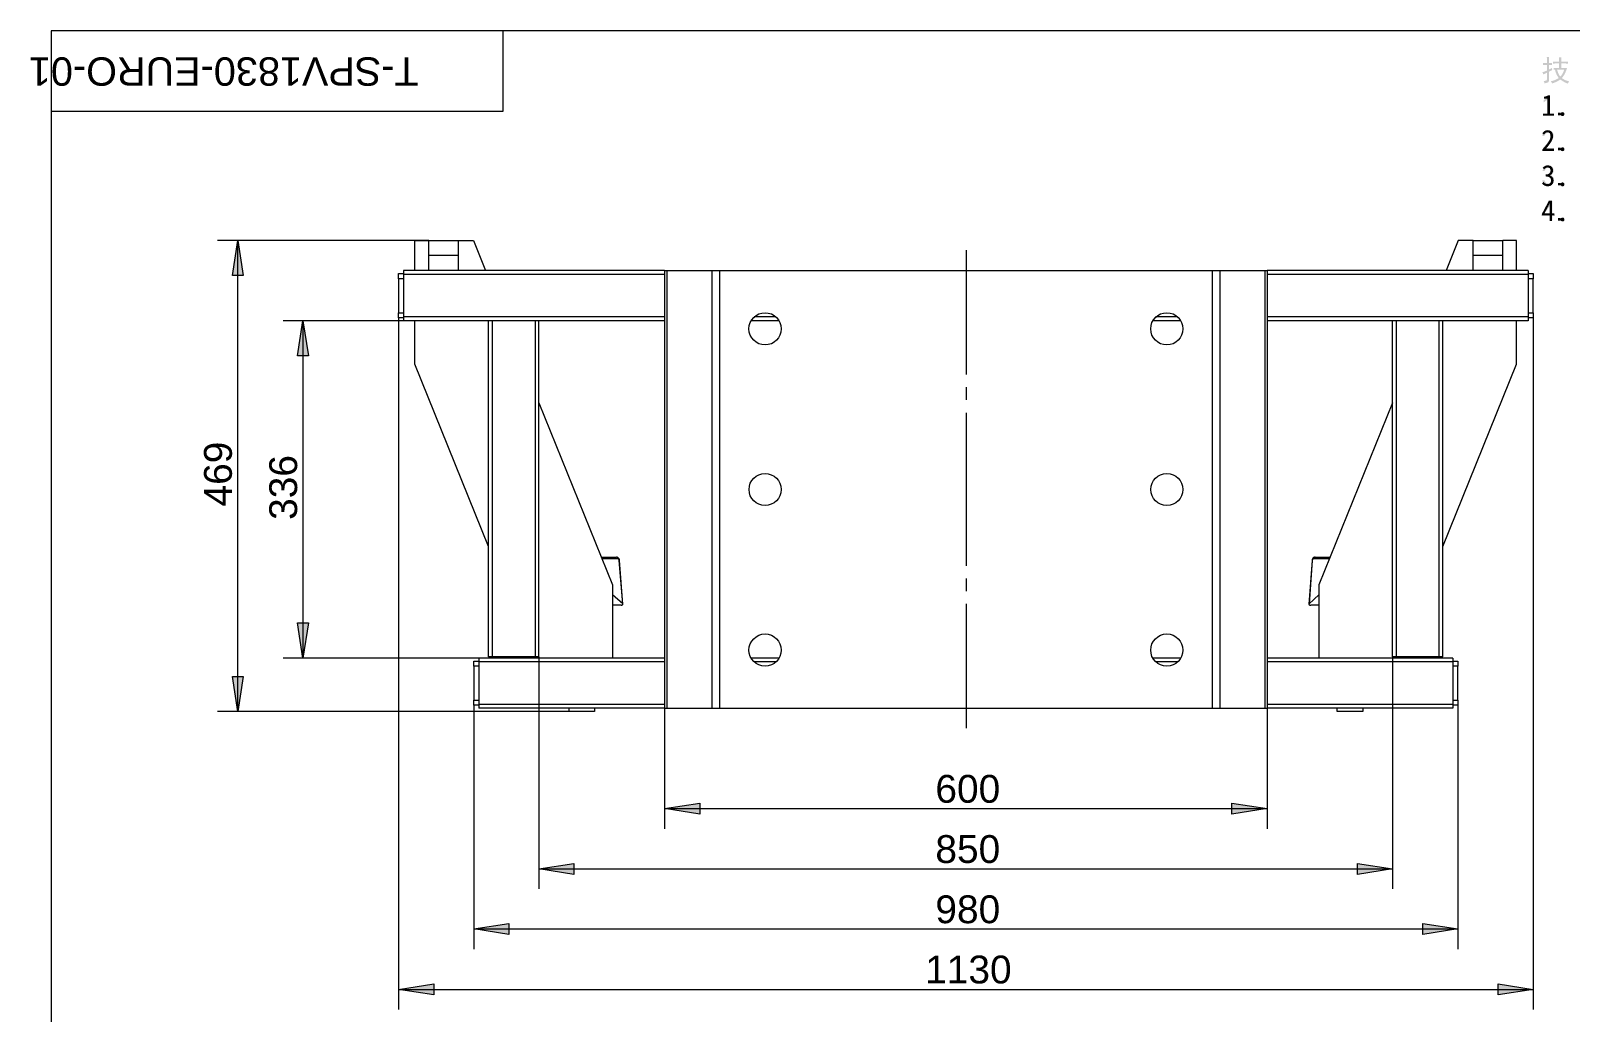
# Model space of a CAD drawing. Header units: millimetres. Extents: x 3 to 294, y 5 to 205.
# Drawn here: x 3 to 156.3, y 107.1 to 204.8 of the extents above; entities that cross this region are included whole.
import ezdxf

# ---------------------------------------------------------------- set-up
doc = ezdxf.new("R2010")
doc.units = ezdxf.units.MM

msp = doc.modelspace()

# ---------------------------------------------------------------- hatches: boundary and pattern name
h = msp.add_hatch(color=7)
h.paths.add_polyline_path([(154.591169, 201.125984), (154.848311, 201.117578), (155.14514, 201.11496), (155.14514, 201.566956), (154.885518, 201.566956), (154.698794, 201.564063), (154.545969, 201.555381), (154.545969, 201.758779), (154.862918, 201.747755), (155.14514, 201.747755), (155.142315, 201.936615), (155.134116, 202.165576), (155.371139, 202.165576), (155.360114, 201.747755), (155.755336, 201.747755), (156.038109, 201.758779), (156.038109, 201.555381), (155.755336, 201.566956), (155.360114, 201.566956), (155.360114, 201.11496), (155.936134, 201.11496), (155.862685, 200.877524), (155.755336, 200.617764), (155.611468, 200.354903), (155.427914, 200.108992), (155.611331, 199.987449), (155.800535, 199.894018), (155.98409, 199.826563), (156.151108, 199.781019), (156.015509, 199.566596), (155.828751, 199.634499), (155.642199, 199.724933), (155.455853, 199.837897), (155.269715, 199.973393), (155.130998, 199.876672), (154.952904, 199.778401), (154.735329, 199.678682), (154.47817, 199.57762), (154.41292, 199.665264), (154.308395, 199.792594), (154.486507, 199.829457), (154.681568, 199.894018), (154.890754, 199.987449), (155.111516, 200.108992), (154.990499, 200.300401), (154.887929, 200.501733), (154.803861, 200.712986), (154.738343, 200.934161), (154.591169, 200.934161)])
h.paths.add_polyline_path([(154.43297, 201.11496), (154.446682, 201.024423), (154.466594, 200.911561), (154.139172, 200.753363), (154.139172, 199.905594), (154.124703, 199.786944), (154.059797, 199.702195), (154.003143, 199.669734), (153.924061, 199.640114), (153.822448, 199.613286), (153.6982, 199.589196), (153.664163, 199.707914), (153.607801, 199.837794), (153.709715, 199.835925), (153.789771, 199.841859), (153.848019, 199.855545), (153.884511, 199.87693), (153.922958, 199.932327), (153.935774, 199.995993), (153.935774, 200.651388), (153.585201, 200.470589), (153.54007, 200.586344), (153.472202, 200.685563), (153.543395, 200.705209), (153.644457, 200.741856), (153.775284, 200.795556), (153.935774, 200.866362), (153.935774, 201.419782), (153.717837, 201.416957), (153.540001, 201.408758), (153.540001, 201.612156), (153.717837, 201.603474), (153.935774, 201.600581), (153.93505, 201.790552), (153.93288, 201.953703), (153.929263, 202.090086), (153.924198, 202.199752), (154.150197, 202.199752), (154.145219, 202.098457), (154.141791, 201.964865), (154.13981, 201.798923), (154.139172, 201.600581), (154.277321, 201.603474), (154.443994, 201.612156), (154.443994, 201.408758), (154.277321, 201.416957), (154.139172, 201.419782), (154.139172, 200.956761)])
h.paths.add_polyline_path([(154.941742, 200.945186), (155.017405, 200.719859), (155.097253, 200.529983), (155.18134, 200.375453), (155.269715, 200.256166), (155.372517, 200.371853), (155.478626, 200.538389), (155.576191, 200.735999), (155.653912, 200.945186)])
h = msp.add_hatch(color=7)
h.dxf.hatch_style = 2
h.paths.add_polyline_path([(153.991998, 197.987963), (153.825324, 197.843958), (153.619376, 197.705741), (153.619376, 197.920163), (153.876105, 198.129212), (154.082397, 198.37216), (154.217996, 198.37216), (154.217996, 196.428575), (153.991998, 196.428575)])
h = msp.add_hatch(color=7)
h.dxf.hatch_style = 2
h.paths.add_polyline_path([(155.300228, 196.417551), (155.040055, 196.417551), (155.040055, 196.666149), (155.300228, 196.666149)])
h = msp.add_hatch(color=7)
h.dxf.hatch_style = 2
h.paths.add_polyline_path([(153.494802, 192.974156), (153.540001, 193.135317), (153.653001, 193.279529), (153.731463, 193.356837), (153.819743, 193.453162), (153.917946, 193.568504), (154.026173, 193.702862), (154.129207, 193.838668), (154.212553, 193.958351), (154.276158, 194.06191), (154.319971, 194.149347), (154.366411, 194.296108), (154.370683, 194.420545), (154.335129, 194.523415), (154.263196, 194.606856), (154.165562, 194.65929), (154.054285, 194.669143), (153.938392, 194.640893), (153.828287, 194.578744), (153.733616, 194.479869), (153.664576, 194.341721), (153.449602, 194.375345), (153.552542, 194.599828), (153.681112, 194.75403), (153.835246, 194.845738), (154.014598, 194.884117), (154.217996, 194.878053), (154.309705, 194.85001), (154.404307, 194.79923), (154.491881, 194.721095), (154.562506, 194.612368), (154.604743, 194.475529), (154.607705, 194.313058), (154.555684, 194.121097), (154.43297, 193.895237), (154.335302, 193.756348), (154.201046, 193.582835), (154.030204, 193.374803), (153.822775, 193.132355), (154.636369, 193.132355), (154.636369, 192.928956), (153.494802, 192.928956)])
h = msp.add_hatch(color=7)
h.dxf.hatch_style = 2
h.paths.add_polyline_path([(155.300228, 192.917932), (155.040055, 192.917932), (155.040055, 193.16653), (155.300228, 193.16653)])
h = msp.add_hatch(color=7)
h.dxf.hatch_style = 2
h.paths.add_polyline_path([(153.472202, 189.91551), (153.6756, 189.949134), (153.734649, 189.814775), (153.822224, 189.706048), (153.936739, 189.635423), (154.076885, 189.615648), (154.213724, 189.649617), (154.319971, 189.740223), (154.384808, 189.86714), (154.398795, 190.011421), (154.363517, 190.146882), (154.280284, 190.248444), (154.140275, 190.320377), (153.935774, 190.367506), (153.935774, 190.514129), (154.140275, 190.556297), (154.280284, 190.638153), (154.358005, 190.755493), (154.376195, 190.903839), (154.333889, 191.045156), (154.229572, 191.141412), (154.089563, 191.181927), (153.941286, 191.157949), (153.868732, 191.117124), (153.804034, 191.050875), (153.747189, 190.959201), (153.6982, 190.842102), (153.494802, 190.875727), (153.575141, 191.062175), (153.681112, 191.214724), (153.821259, 191.321935), (154.003573, 191.372923), (154.194156, 191.371338), (154.359107, 191.322211), (154.488918, 191.228849), (154.574081, 191.096213), (154.60929, 190.936291), (154.591169, 190.762727), (154.557881, 190.675076), (154.503457, 190.59316), (154.427846, 190.516928), (154.330995, 190.44633), (154.470728, 190.361581), (154.574081, 190.242931), (154.630788, 190.085973), (154.630856, 189.886846), (154.607602, 189.78215), (154.566778, 189.687995), (154.508383, 189.604383), (154.432419, 189.531313), (154.251689, 189.430922), (154.048222, 189.401226), (153.847648, 189.437606), (153.6756, 189.536825), (153.603357, 189.609172), (153.545376, 189.696401), (153.501657, 189.798514)])
h = msp.add_hatch(color=7)
h.dxf.hatch_style = 2
h.paths.add_polyline_path([(155.300228, 189.418313), (155.040055, 189.418313), (155.040055, 189.666911), (155.300228, 189.666911)])
h = msp.add_hatch(color=7)
h.paths.add_polyline_path([(154.263196, 186.359116), (153.393378, 186.359116), (153.393378, 186.55149), (154.308395, 187.873304), (154.47817, 187.873304), (154.47817, 186.55149), (154.749919, 186.55149), (154.749919, 186.359116), (154.47817, 186.359116), (154.47817, 185.929719), (154.263196, 185.929719)])
h.paths.add_polyline_path([(154.263196, 186.55149), (154.263196, 187.443907), (153.630401, 186.55149)])
h = msp.add_hatch(color=7)
h.dxf.hatch_style = 2
h.paths.add_polyline_path([(155.300228, 185.918695), (155.040055, 185.918695), (155.040055, 186.167293), (155.300228, 186.167293)])
h = msp.add_hatch(color=7)
h.paths.add_polyline_path([(23.565556, 137.018889), (23.036389, 140.511389), (24.094722, 140.511389)])
h.paths.add_polyline_path([(23.565556, 183.938333), (24.094722, 180.445833), (23.036389, 180.445833)])
h = msp.add_hatch(color=7)
h.paths.add_polyline_path([(30.056667, 175.930278), (30.621111, 172.437778), (29.5275, 172.437778)])
h.paths.add_polyline_path([(30.056667, 142.345833), (29.5275, 145.838333), (30.621111, 145.838333)])
h.paths.add_polyline_path([(219.180833, 138.324167), (218.651667, 141.851944), (219.745278, 141.851944)])
h.paths.add_polyline_path([(219.180833, 137.336389), (219.745278, 133.843889), (218.651667, 133.843889)])
h = msp.add_hatch(color=7)
h.paths.add_polyline_path([(66.075278, 127.352778), (69.567778, 127.881944), (69.567778, 126.788333)])
h.paths.add_polyline_path([(126.082778, 127.352778), (122.555, 126.788333), (122.555, 127.881944)])
h.paths.add_polyline_path([(53.551667, 121.355556), (57.044167, 121.884722), (57.044167, 120.791111)])
h.paths.add_polyline_path([(138.571111, 121.355556), (135.078611, 120.791111), (135.078611, 121.884722)])
h.paths.add_polyline_path([(47.060556, 115.358333), (50.553056, 115.8875), (50.553056, 114.793889)])
h.paths.add_polyline_path([(145.062222, 115.358333), (141.569722, 114.793889), (141.569722, 115.8875)])
h.paths.add_polyline_path([(39.581667, 109.325833), (43.074167, 109.890278), (43.074167, 108.796667)])
h.paths.add_polyline_path([(152.576389, 109.325833), (149.083889, 108.796667), (149.083889, 109.890278)])

# ---------------------------------------------------------------- linework, layer by layer
at = {"color": 9, "lineweight": 0, "true_color": 0xc0c0c0}
for points in [[(291.994167, 204.822778), (4.974167, 204.822778)], [(4.974167, 204.822778), (4.974167, 5.221111)]]:
    msp.add_lwpolyline(points, dxfattribs=at)
at = {"color": 7, "lineweight": 0}
for points in [[(49.988611, 196.814722), (49.988611, 204.822778)], [(4.974167, 196.814722), (49.988611, 196.814722)], [(42.580278, 183.938333), (21.554722, 183.938333)], [(23.565556, 137.018889), (23.565556, 183.938333)], [(41.204444, 183.938333), (42.580278, 183.938333)], [(41.204444, 180.939722), (41.204444, 183.938333)], [(42.580278, 182.456667), (42.580278, 183.938333)], [(42.580278, 183.938333), (45.543611, 183.938333)], [(42.580278, 180.939722), (42.580278, 182.456667)], [(42.580278, 182.456667), (45.543611, 182.456667)], [(45.543611, 182.456667), (45.543611, 183.938333)], [(45.543611, 183.938333), (47.025278, 183.938333)], [(45.543611, 180.939722), (45.543611, 182.456667)], [(47.025278, 183.938333), (48.224722, 180.939722)], [(96.087389, 182.958387), (96.087389, 170.588234)], [(145.0975, 183.938333), (143.898056, 180.939722)], [(146.579167, 183.938333), (145.0975, 183.938333)], [(146.579167, 183.938333), (149.5425, 183.938333)], [(146.579167, 182.456667), (146.579167, 183.938333)], [(146.579167, 180.939722), (146.579167, 182.456667)], [(146.579167, 182.456667), (149.5425, 182.456667)], [(149.5425, 182.456667), (149.5425, 183.938333)], [(150.918333, 183.938333), (149.5425, 183.938333)], [(149.5425, 180.939722), (149.5425, 182.456667)], [(150.918333, 180.939722), (150.918333, 183.938333)], [(66.075278, 180.939722), (40.075556, 180.939722)], [(40.075556, 180.939722), (40.075556, 180.904444), (40.075556, 180.869167), (40.075556, 180.833889), (40.075556, 180.763333), (40.075556, 180.692778), (40.075556, 180.622222), (40.075556, 180.551667)], [(66.075278, 180.939722), (66.075278, 137.336389)], [(66.075278, 180.939722), (66.110556, 180.939722), (66.145833, 180.939722), (66.216389, 180.939722), (66.251667, 180.939722), (66.286944, 180.939722)], [(66.286944, 180.939722), (66.286944, 137.336389)], [(66.286944, 180.939722), (70.767222, 180.939722)], [(70.767222, 180.939722), (70.767222, 137.336389)], [(70.767222, 180.939722), (70.837778, 180.939722), (70.943611, 180.939722), (71.014167, 180.939722), (71.12, 180.939722), (71.225833, 180.939722), (71.331667, 180.939722), (71.4375, 180.939722), (71.543333, 180.939722)], [(71.543333, 180.939722), (71.543333, 137.336389)], [(71.543333, 180.939722), (120.614722, 180.939722)], [(120.614722, 180.939722), (120.614722, 137.336389)], [(120.614722, 180.939722), (120.720556, 180.939722), (120.826389, 180.939722), (120.932222, 180.939722), (121.038056, 180.939722), (121.108611, 180.939722), (121.214444, 180.939722), (121.285, 180.939722), (121.355556, 180.939722)], [(121.355556, 180.939722), (121.355556, 137.336389)], [(121.355556, 180.939722), (125.835833, 180.939722)], [(125.835833, 180.939722), (125.835833, 137.336389)], [(125.835833, 180.939722), (125.906389, 180.939722), (125.941667, 180.939722), (125.976944, 180.939722), (126.012222, 180.939722), (126.0475, 180.939722), (126.082778, 180.939722)], [(126.082778, 180.939722), (126.082778, 137.336389)], [(152.0825, 180.939722), (126.082778, 180.939722)], [(152.0825, 180.939722), (152.0825, 180.904444), (152.0825, 180.869167), (152.0825, 180.833889), (152.0825, 180.763333), (152.0825, 180.692778), (152.0825, 180.622222), (152.0825, 180.551667)], [(39.581667, 180.128333), (39.581667, 180.234167), (39.581667, 180.34), (39.581667, 180.410556), (39.581667, 180.481111), (39.581667, 180.551667), (39.581667, 180.586944), (39.581667, 180.622222), (39.581667, 180.6575)], [(39.581667, 180.6575), (40.075556, 180.6575)], [(40.075556, 180.128333), (39.581667, 180.128333)], [(39.581667, 180.128333), (39.581667, 176.741667)], [(40.075556, 180.551667), (40.075556, 176.318333)], [(66.075278, 180.551667), (40.075556, 180.551667)], [(152.0825, 180.551667), (126.082778, 180.551667)], [(152.0825, 180.6575), (152.576389, 180.6575)], [(152.0825, 180.551667), (152.0825, 176.318333)], [(152.576389, 180.128333), (152.0825, 180.128333)], [(152.576389, 180.6575), (152.576389, 180.622222), (152.576389, 180.586944), (152.576389, 180.551667), (152.576389, 180.481111), (152.576389, 180.410556), (152.576389, 180.34), (152.576389, 180.234167), (152.576389, 180.128333)], [(152.576389, 176.741667), (152.576389, 180.128333)], [(39.581667, 176.741667), (40.075556, 176.741667)], [(39.581667, 176.247778), (39.581667, 176.283056), (39.581667, 176.318333), (39.581667, 176.388889), (39.581667, 176.459444), (39.581667, 176.565278), (39.581667, 176.635833), (39.581667, 176.741667)], [(40.075556, 176.318333), (40.075556, 176.247778), (40.075556, 176.177222), (40.075556, 176.106667), (40.075556, 176.036111), (40.075556, 176.000833), (40.075556, 175.965556), (40.075556, 175.930278)], [(66.075278, 176.318333), (40.075556, 176.318333)], [(77.1525, 176.318333), (75.000556, 176.318333)], [(117.1575, 176.318333), (114.970278, 176.318333)], [(152.0825, 176.318333), (126.082778, 176.318333)], [(152.0825, 176.741667), (152.576389, 176.741667)], [(152.0825, 176.318333), (152.0825, 176.247778), (152.0825, 176.177222), (152.0825, 176.106667), (152.0825, 176.036111), (152.0825, 176.000833), (152.0825, 175.965556), (152.0825, 175.930278)], [(152.576389, 176.741667), (152.576389, 107.350278)], [(152.576389, 176.741667), (152.576389, 176.635833), (152.576389, 176.565278), (152.576389, 176.459444), (152.576389, 176.388889), (152.576389, 176.318333), (152.576389, 176.283056), (152.576389, 176.247778)], [(40.075556, 175.930278), (28.081111, 175.930278)], [(30.056667, 175.930278), (30.056667, 142.345833)], [(39.581667, 176.247778), (39.581667, 107.350278)], [(40.075556, 176.247778), (39.581667, 176.247778)], [(48.542222, 175.930278), (40.075556, 175.930278)], [(41.204444, 171.626389), (41.204444, 175.930278)], [(48.542222, 142.451667), (48.542222, 175.930278)], [(48.930278, 175.930278), (48.859722, 175.930278), (48.789167, 175.930278), (48.718611, 175.930278), (48.683333, 175.930278), (48.612778, 175.930278), (48.5775, 175.930278), (48.542222, 175.930278)], [(48.930278, 142.451667), (48.930278, 175.930278)], [(53.198889, 175.930278), (48.930278, 175.930278)], [(53.198889, 142.451667), (53.198889, 175.930278)], [(53.551667, 175.930278), (53.516389, 175.930278), (53.481111, 175.930278), (53.445833, 175.930278), (53.375278, 175.930278), (53.34, 175.930278), (53.269444, 175.930278), (53.198889, 175.930278)], [(53.551667, 142.451667), (53.551667, 175.930278)], [(66.075278, 175.930278), (53.551667, 175.930278)], [(77.47, 175.930278), (74.683056, 175.930278)], [(117.439722, 175.930278), (114.688056, 175.930278)], [(138.571111, 175.930278), (126.082778, 175.930278)], [(138.571111, 142.451667), (138.571111, 175.930278)], [(138.959167, 175.930278), (138.888611, 175.930278), (138.818056, 175.930278), (138.7475, 175.930278), (138.676944, 175.930278), (138.641667, 175.930278), (138.606389, 175.930278), (138.571111, 175.930278)], [(138.959167, 142.451667), (138.959167, 175.930278)], [(143.1925, 175.930278), (138.959167, 175.930278)], [(143.1925, 142.451667), (143.1925, 175.930278)], [(143.580556, 175.930278), (143.545278, 175.930278), (143.51, 175.930278), (143.474722, 175.930278), (143.404167, 175.930278), (143.368889, 175.930278), (143.298333, 175.930278), (143.1925, 175.930278)], [(143.580556, 142.451667), (143.580556, 175.930278)], [(152.0825, 175.930278), (143.580556, 175.930278)], [(150.918333, 171.626389), (150.918333, 175.930278)], [(152.576389, 176.247778), (152.0825, 176.247778)], [(48.542222, 153.458333), (41.204444, 171.626389)], [(143.580556, 153.458333), (150.918333, 171.626389)], [(96.087389, 169.318234), (96.087389, 168.048234)], [(53.551667, 167.781111), (60.889444, 149.648333)], [(138.571111, 167.781111), (131.233333, 149.648333)], [(96.087389, 166.778234), (96.087389, 151.538234)], [(59.760556, 152.4), (61.2775, 152.4)], [(61.453889, 152.223611), (59.866389, 152.223611)], [(61.595, 152.047222), (61.595, 152.117778), (61.559722, 152.223611), (61.489167, 152.294167), (61.418611, 152.364722), (61.348056, 152.4), (61.2775, 152.4)], [(61.453889, 152.223611), (61.453889, 152.258889), (61.453889, 152.294167), (61.418611, 152.329444), (61.418611, 152.364722), (61.383333, 152.364722), (61.348056, 152.4), (61.312778, 152.4), (61.2775, 152.4)], [(61.559722, 152.047222), (61.559722, 152.0825), (61.559722, 152.117778), (61.559722, 152.153056), (61.524444, 152.153056), (61.524444, 152.188333), (61.489167, 152.188333), (61.489167, 152.223611), (61.453889, 152.223611)], [(61.9125, 147.743333), (61.559722, 152.047222)], [(61.559722, 152.047222), (61.595, 152.047222)], [(61.9125, 147.708056), (61.595, 152.047222)], [(130.563056, 152.047222), (130.210278, 147.708056)], [(130.563056, 152.047222), (130.245556, 147.743333)], [(130.845278, 152.4), (130.774722, 152.4), (130.704167, 152.364722), (130.633611, 152.294167), (130.598333, 152.223611), (130.563056, 152.117778), (130.563056, 152.047222)], [(130.668889, 152.223611), (130.633611, 152.188333), (130.598333, 152.153056), (130.598333, 152.117778), (130.563056, 152.0825), (130.563056, 152.047222)], [(130.668889, 152.223611), (130.668889, 152.258889), (130.704167, 152.294167), (130.704167, 152.329444), (130.739444, 152.364722), (130.774722, 152.364722), (130.774722, 152.4), (130.81, 152.4), (130.845278, 152.4)], [(132.291667, 152.223611), (130.668889, 152.223611)], [(130.845278, 152.4), (132.362222, 152.4)], [(96.087389, 150.268234), (96.087389, 148.998234)], [(60.889444, 149.648333), (60.889444, 142.345833)], [(131.233333, 149.648333), (131.233333, 142.345833)], [(61.9125, 147.743333), (60.889444, 148.625278)], [(61.736111, 147.602222), (60.889444, 147.602222)], [(61.736111, 147.602222), (61.771389, 147.602222), (61.806667, 147.602222), (61.841944, 147.6375), (61.877222, 147.6375), (61.9125, 147.672778), (61.9125, 147.708056), (61.9125, 147.743333)], [(96.087389, 147.728234), (96.087389, 135.358434)], [(130.245556, 147.743333), (130.210278, 147.708056), (130.210278, 147.672778), (130.245556, 147.672778), (130.245556, 147.6375), (130.280833, 147.6375), (130.316111, 147.6375), (130.316111, 147.602222), (130.351389, 147.602222), (130.421944, 147.602222)], [(131.233333, 148.625278), (130.245556, 147.743333)], [(131.233333, 147.602222), (130.421944, 147.602222)], [(47.554444, 142.345833), (28.081111, 142.345833)], [(47.060556, 141.534444), (47.060556, 141.640278), (47.060556, 141.746111), (47.060556, 141.816667), (47.060556, 141.887222), (47.060556, 141.957778), (47.060556, 141.993056), (47.060556, 142.028333)], [(47.060556, 142.028333), (47.554444, 142.028333)], [(47.554444, 141.534444), (47.060556, 141.534444)], [(47.060556, 141.534444), (47.060556, 138.147778)], [(66.075278, 142.345833), (47.554444, 142.345833)], [(47.554444, 142.345833), (47.554444, 142.310556), (47.554444, 142.275278), (47.554444, 142.24), (47.554444, 142.169444), (47.554444, 142.098889), (47.554444, 142.028333), (47.554444, 141.957778)], [(47.554444, 141.957778), (47.554444, 137.724444)], [(66.075278, 141.957778), (47.554444, 141.957778)], [(48.930278, 142.451667), (48.859722, 142.451667), (48.789167, 142.451667), (48.718611, 142.451667), (48.683333, 142.451667), (48.612778, 142.451667), (48.5775, 142.451667), (48.542222, 142.451667)], [(53.198889, 142.451667), (48.930278, 142.451667)], [(53.057778, 142.345833), (53.0225, 142.451667)], [(53.551667, 142.451667), (53.516389, 142.451667), (53.481111, 142.451667), (53.445833, 142.451667), (53.375278, 142.451667), (53.34, 142.451667), (53.269444, 142.451667), (53.198889, 142.451667)], [(53.551667, 142.451667), (53.551667, 119.344722)], [(77.47, 142.345833), (74.683056, 142.345833)], [(77.1525, 141.957778), (75.000556, 141.957778)], [(117.439722, 142.345833), (114.688056, 142.345833)], [(117.1575, 141.957778), (114.970278, 141.957778)], [(144.568333, 142.345833), (126.082778, 142.345833)], [(144.568333, 141.957778), (126.082778, 141.957778)], [(138.571111, 142.451667), (138.571111, 119.344722)], [(138.959167, 142.451667), (138.888611, 142.451667), (138.818056, 142.451667), (138.7475, 142.451667), (138.676944, 142.451667), (138.641667, 142.451667), (138.606389, 142.451667), (138.571111, 142.451667)], [(143.1925, 142.451667), (138.959167, 142.451667)], [(139.065, 142.345833), (139.135556, 142.451667)], [(143.580556, 142.451667), (143.545278, 142.451667), (143.51, 142.451667), (143.474722, 142.451667), (143.404167, 142.451667), (143.368889, 142.451667), (143.298333, 142.451667), (143.1925, 142.451667)], [(144.568333, 142.345833), (144.568333, 142.310556), (144.568333, 142.275278), (144.568333, 142.24), (144.568333, 142.169444), (144.568333, 142.098889), (144.568333, 142.028333), (144.568333, 141.957778)], [(144.568333, 142.028333), (145.062222, 142.028333)], [(144.568333, 141.957778), (144.568333, 137.724444)], [(145.062222, 141.534444), (144.568333, 141.534444)], [(145.062222, 142.028333), (145.062222, 141.993056), (145.062222, 141.957778), (145.062222, 141.887222), (145.062222, 141.816667), (145.062222, 141.746111), (145.062222, 141.640278), (145.062222, 141.534444)], [(145.062222, 138.147778), (145.062222, 141.534444)], [(47.060556, 138.147778), (47.554444, 138.147778)], [(47.060556, 137.653889), (47.060556, 137.689167), (47.060556, 137.724444), (47.060556, 137.795), (47.060556, 137.865556), (47.060556, 137.936111), (47.060556, 138.041944), (47.060556, 138.147778)], [(144.568333, 138.147778), (145.062222, 138.147778)], [(145.062222, 138.147778), (145.062222, 113.3475)], [(145.062222, 138.147778), (145.062222, 138.041944), (145.062222, 137.936111), (145.062222, 137.865556), (145.062222, 137.795), (145.062222, 137.724444), (145.062222, 137.689167), (145.062222, 137.653889)], [(56.550278, 137.018889), (21.554722, 137.018889)], [(47.060556, 137.653889), (47.060556, 113.3475)], [(47.554444, 137.653889), (47.060556, 137.653889)], [(47.554444, 137.724444), (47.554444, 137.653889), (47.554444, 137.583333), (47.554444, 137.512778), (47.554444, 137.442222), (47.554444, 137.406944), (47.554444, 137.371667), (47.554444, 137.336389)], [(66.075278, 137.724444), (47.554444, 137.724444)], [(66.075278, 137.336389), (47.554444, 137.336389)], [(56.550278, 137.018889), (56.550278, 137.054167), (56.550278, 137.089444), (56.550278, 137.16), (56.550278, 137.230556), (56.550278, 137.336389)], [(59.090278, 137.018889), (56.550278, 137.018889)], [(59.090278, 137.336389), (59.090278, 137.230556), (59.090278, 137.16), (59.090278, 137.089444), (59.090278, 137.054167), (59.090278, 137.018889)], [(66.075278, 137.336389), (66.075278, 125.341944)], [(66.075278, 137.336389), (66.110556, 137.336389), (66.145833, 137.336389), (66.216389, 137.336389), (66.251667, 137.336389), (66.286944, 137.336389)], [(66.286944, 137.336389), (70.767222, 137.336389)], [(70.767222, 137.336389), (70.837778, 137.336389), (70.943611, 137.336389), (71.014167, 137.336389), (71.12, 137.336389), (71.225833, 137.336389), (71.331667, 137.336389), (71.4375, 137.336389), (71.543333, 137.336389)], [(71.543333, 137.336389), (120.614722, 137.336389)], [(120.614722, 137.336389), (120.720556, 137.336389), (120.826389, 137.336389), (120.932222, 137.336389), (121.038056, 137.336389), (121.108611, 137.336389), (121.214444, 137.336389), (121.285, 137.336389), (121.355556, 137.336389)], [(121.355556, 137.336389), (125.835833, 137.336389)], [(125.835833, 137.336389), (125.906389, 137.336389), (125.941667, 137.336389), (125.976944, 137.336389), (126.012222, 137.336389), (126.0475, 137.336389), (126.082778, 137.336389)], [(144.568333, 137.724444), (126.082778, 137.724444)], [(126.082778, 137.336389), (126.082778, 125.341944)], [(144.568333, 137.336389), (126.082778, 137.336389)], [(133.0325, 137.018889), (133.0325, 137.054167), (133.0325, 137.089444), (133.0325, 137.16), (133.0325, 137.230556), (133.0325, 137.336389)], [(135.607778, 137.018889), (133.0325, 137.018889)], [(135.607778, 137.336389), (135.607778, 137.230556), (135.607778, 137.16), (135.607778, 137.089444), (135.607778, 137.054167), (135.607778, 137.018889)], [(144.568333, 137.724444), (144.568333, 137.653889), (144.568333, 137.583333), (144.568333, 137.512778), (144.568333, 137.442222), (144.568333, 137.406944), (144.568333, 137.371667), (144.568333, 137.336389)], [(145.062222, 137.653889), (144.568333, 137.653889)], [(66.075278, 127.352778), (126.082778, 127.352778)], [(53.551667, 121.355556), (138.571111, 121.355556)], [(47.060556, 115.358333), (145.062222, 115.358333)], [(39.581667, 109.325833), (152.576389, 109.325833)]]:
    msp.add_lwpolyline(points, dxfattribs=at)
for points in [[(23.565556, 183.938333), (24.094722, 180.445833), (23.036389, 180.445833)], [(30.056667, 175.930278), (30.621111, 172.437778), (29.5275, 172.437778)], [(30.056667, 142.345833), (29.5275, 145.838333), (30.621111, 145.838333)], [(23.565556, 137.018889), (23.036389, 140.511389), (24.094722, 140.511389)], [(66.075278, 127.352778), (69.567778, 127.881944), (69.567778, 126.788333)], [(126.082778, 127.352778), (122.555, 126.788333), (122.555, 127.881944)], [(53.551667, 121.355556), (57.044167, 121.884722), (57.044167, 120.791111)], [(138.571111, 121.355556), (135.078611, 120.791111), (135.078611, 121.884722)], [(47.060556, 115.358333), (50.553056, 115.8875), (50.553056, 114.793889)], [(145.062222, 115.358333), (141.569722, 114.793889), (141.569722, 115.8875)], [(39.581667, 109.325833), (43.074167, 109.890278), (43.074167, 108.796667)], [(152.576389, 109.325833), (149.083889, 108.796667), (149.083889, 109.890278)]]:
    msp.add_lwpolyline(points, close=True, dxfattribs=at)
for centre, radius in [((76.076528, 175.136528), 1.605139), ((116.081528, 175.136528), 1.605139), ((76.076528, 159.138056), 1.596319), ((116.081528, 159.138056), 1.596319), ((76.076528, 143.139583), 1.605139), ((116.081528, 143.139583), 1.605139)]:
    msp.add_circle(centre, radius, dxfattribs=at)

# ---------------------------------------------------------------- texts
at = {"color": 7}
for s, insert, char_height, attachment_point, rotation in [('{\\fArialUnicodeMS|b0|i0|c0;T-SPV1830-EURO-01}', (41.575671, 199.354075), 2.824953, 1, 180), ('{\\fArialUnicodeMS|b0|i0|c0;469}', (23.014657, 157.438194), 2.772729, 7, 90), ('{\\fArialUnicodeMS|b0|i0|c0;336}', (29.514658, 156.103176), 2.772729, 7, 90)]:
    msp.add_mtext(s, dxfattribs=dict(at, insert=insert, char_height=char_height, attachment_point=attachment_point, rotation=rotation))
at = {"color": 7, "attachment_point": 1}
for s, insert, char_height in [('{\\fSimHei|b0|i0|c0;1.}', (153.359201, 198.449262), 2.088483), ('{\\fSimHei|b0|i0|c0;2.}', (153.359201, 194.949639), 2.088483), ('{\\fSimHei|b0|i0|c0;3.}', (153.359201, 191.450025), 2.088483), ('{\\fSimHei|b0|i0|c0;4.}', (153.359201, 187.950403), 2.088483), ('{\\fArialUnicodeMS|b0|i0|c0;600}', (93.032194, 130.703852), 2.772729), ('{\\fArialUnicodeMS|b0|i0|c0;850}', (93.032194, 124.704735), 2.772729), ('{\\fArialUnicodeMS|b0|i0|c0;980}', (93.032194, 118.705635), 2.772729), ('{\\fArialUnicodeMS|b0|i0|c0;1130}', (92.014013, 112.706535), 2.772729)]:
    msp.add_mtext(s, dxfattribs=dict(at, insert=insert, char_height=char_height))

doc.saveas('drawing.dxf')
